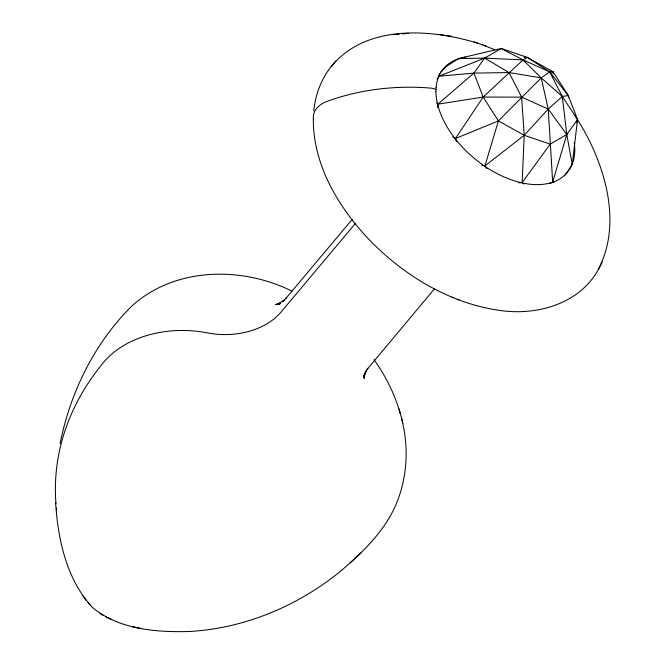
<?xml version="1.0" encoding="UTF-8"?>
<svg xmlns="http://www.w3.org/2000/svg" width="665" height="665" viewBox="0 0 665 665"><rect width="100%" height="100%" fill="white"/><g stroke="black" fill="none" stroke-linecap="round" stroke-linejoin="round"><path stroke-width="1" d="M313.315 118.545C312.891 164.072 337.596 205.917 367.861 238.286C403.256 275.343 449.972 303.839 501.344 310.646C536.663 315.434 577.245 304.321 596.696 272.392C624.369 223.748 604.227 161.096 576.065 117.298M435.932 91.72L436.099 87.331M523.837 184.022L522.133 182.592L524.228 135.278L521.626 97.132L509.033 72.56L484.66 58.113L458.534 58.562L447.113 65.968L440.546 72.169M313.739 110.872C315.493 93.732 321.96 76.774 333.489 63.807M459.432 58.836L458.534 58.562L501.211 48.512L527.22 57.373L553.022 71.729L568.284 95.577L577.536 119.534L572.266 164.396L565.125 175.086M439.016 75.286L437.213 79.434M60.116 443.547C70.349 392.117 94.721 342.541 132.269 305.617C175.535 266.956 241.794 266.175 292.01 291.17M576.796 122.518L577.536 119.534L562.282 96.417L549.681 71.853L527.22 57.373L524.128 57.423M481.709 165.153L484.926 165.918L498.434 120.914L541.194 77.888L549.681 71.853L553.022 71.729L553.205 73.757M439.249 74.472L439.648 73.591M598.724 268.901L600.304 265.717M600.537 265.26L602.116 262.093M437.778 107.58L437.861 104.172L473.921 73.108L484.66 58.113L501.211 48.512L523.056 59.916L549.681 71.853L568.284 95.577L568.533 97.622M577.536 119.534L566.788 134.53L552.665 182.06L549.963 183.573M522.133 182.592L550.238 144.13L566.788 134.53L562.282 96.417L541.194 77.888L523.056 59.916L484.66 58.113L438.933 76.226L473.921 73.108L509.033 72.56L541.194 77.888L548.251 109.06L552.665 182.06L553.928 182.218M352.059 219.558L285.576 298.751L286.416 297.779L282.342 301.735L284.354 300.065L277.87 304.196L280.489 302.949L277.305 304.271L280.231 303.265L275.418 304.545L279.491 303.947M355.318 223.548L281.154 311.943A67.34 48.52 2.2 0 1 207.231 332.866A94.28 67.93 2.2 0 0 103.374 362.6A350.181 252.326 2.2 0 0 55.976 503.854M434.478 288.826L367.097 369.391L367.812 368.319L365.01 373.248L366.132 370.804L364.212 376.024L364.952 373.198L364.204 378.393L364.162 374.861L364.345 378.011L364.187 376.124M333.772 63.491C369.316 24.206 431.635 29.185 477.827 43.2M331.145 66.508L336.108 60.789M55.611 502.732C58.005 539.747 66.542 579.456 92.468 607.469C119.151 629.639 156.491 632.457 189.824 631.476C244.429 628.292 297.197 606.272 339.574 572C363.364 551.908 387.013 529.207 398.069 499.349C407.72 473.322 408.609 444.336 401.328 417.62M355.933 557.453L361.004 552.665M350.164 562.906L355.21 558.143M484.926 165.918L524.228 135.278L548.251 109.06L562.282 96.417L568.284 95.577M527.22 57.373L523.056 59.916L483.164 97.065L455.467 138.503L456.498 141.687M550.238 144.13L524.228 135.278L498.434 120.914L455.467 138.503L452.815 136.915M550.961 71.961L553.022 71.729M393.098 34.713L399.224 34.189M402.325 33.89L408.169 33.383M278.494 303.938L279.882 303.963M451.784 36.317L437.686 34.256M132.435 626.605L136.574 627.511M136.724 627.536L141.279 628.541M482.981 45.037L494.827 49.742M474.054 41.887L486.306 46.193M451.984 297.122L453.513 297.729M457.304 299.258L458.95 299.907M108.511 618.142L111.155 619.423M106.009 616.937L108.204 618.009M101.903 614.585L103.532 615.591M99.908 613.371L101.088 614.094M88.021 602.681L89.235 604.044M89.941 604.817L90.797 605.79M436.564 102.817L437.861 104.172L483.164 97.065L521.626 97.132L548.251 109.06L566.788 134.53L572.266 164.396L572.183 163.756M374.029 359.699C387.67 378.651 397.603 400.305 402.799 423.09M82.909 595.931L84.58 598.242M84.854 598.583L86.226 600.487M498.434 120.914L483.164 97.065L473.921 73.108M399 408.983L400.372 414.104M364.079 375.143L364.42 377.171L364.104 375.193M435.957 89.501A13.466 9.701 2.2 0 0 430.238 88.063A184.745 133.116 2.2 0 0 326.731 101.521A25.569 18.421 2.2 0 0 313.398 119.293M435.949 91.728A81.288 49.202 40 0 0 446.481 125.851A78.761 47.672 40 0 0 451.194 133.316A81.288 49.202 40 0 0 479.332 162.351A78.761 47.672 40 0 0 487.063 167.78A81.288 49.202 40 0 0 522.125 182.908A78.761 47.672 40 0 0 529.922 184.222A81.288 49.202 40 0 0 558.517 179.658A78.761 47.672 40 0 0 563.405 176.366A81.288 49.202 40 0 0 574.602 153.856A78.761 47.672 40 0 0 574.71 147.206A81.288 49.202 40 0 0 574.211 142.543M465.583 57.165A81.288 49.202 40 0 0 452.208 61.529A78.761 47.672 40 0 0 447.321 64.829A81.288 49.202 40 0 0 436.124 87.339M56.567 509.947A350.181 252.326 2.2 0 1 56.35 507.919M522.125 182.468A43.857 40.482 -35.5 0 1 518.65 182.775M486.905 168.553A43.857 40.482 -35.5 0 1 485.034 165.851"/></g></svg>
